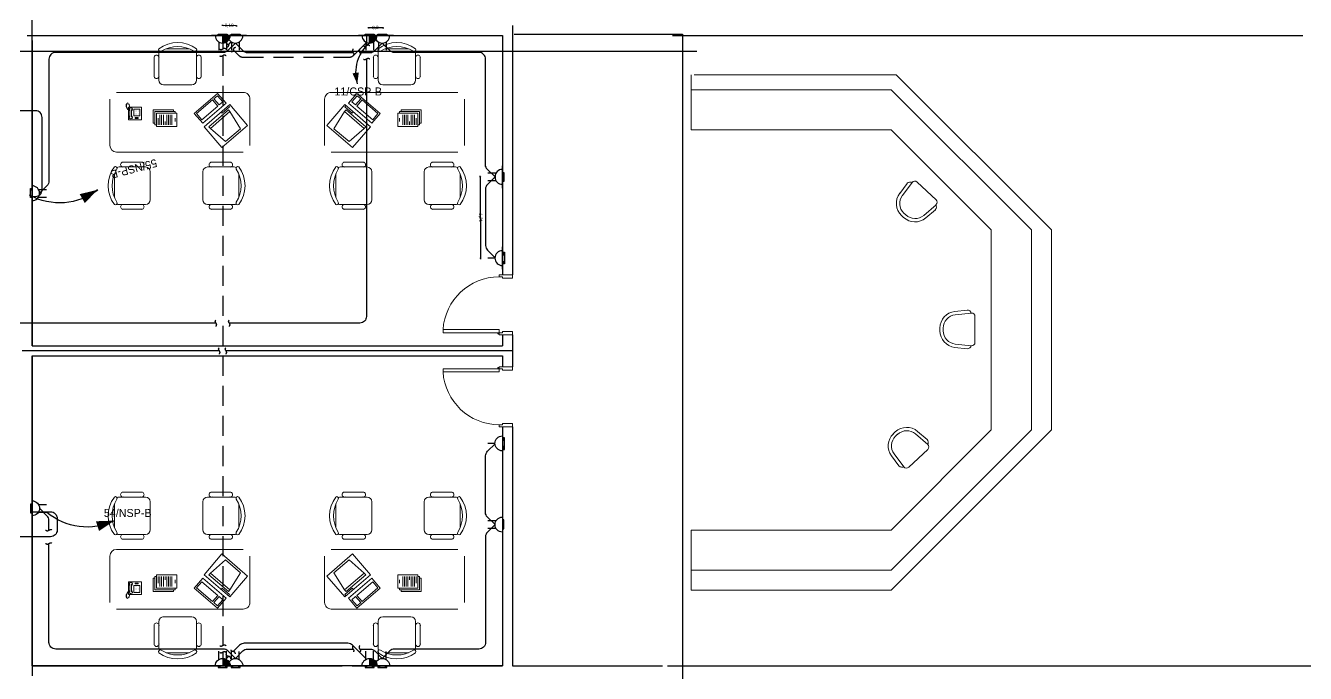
# Model space of a CAD drawing. Extents: x -1451 to 148, y -12854 to 856.
# Drawn here: x 84.58 to 103.76, y 367.76 to 377.47 of the extents above; entities that cross this region are included whole.
import ezdxf
from ezdxf.enums import TextEntityAlignment as Align

# ---------------------------------------------------------------- set-up
doc = ezdxf.new("R2010")
doc.units = 0
doc.header["$LTSCALE"] = 0.15
doc.linetypes.add('HIDDEN', pattern=[0.375, 0.25, -0.125])
doc.linetypes.add('HIDDEN-Z', pattern=[3, 2, -1])
doc.layers.get('0').update_dxf_attribs({"color": 252})
doc.layers.get('Defpoints').update_dxf_attribs({"color": 252})
for name, color, linetype in [('0 BDH', 252, 'Continuous'), ('0 DISCON', 252, 'Continuous'), ('0 NORMAL WIRING', 252, 'Continuous'), ('0 sockets', 252, 'Continuous'), ('0 UPS WIRING', 252, 'Continuous'), ('0 WIRING 3', 4, 'Continuous'), ('AUTOINCR', 7, 'Continuous'), ('bound', 252, 'Continuous'), ('E-SOCK', 2, 'Continuous'), ('TEXT', 3, 'Continuous'), ('WIRING', 4, 'Continuous')]:
    doc.layers.add(name, color=color, linetype=linetype)
for name, color, linetype, lineweight in [('0 DIM', 6, 'Continuous', 5), ('anal', 252, 'Continuous', 20), ('DOOR', 252, 'Continuous', 20), ('FUR', 252, 'Continuous', 9), ('sofa', 252, 'Continuous', 9), ('wall', 252, 'Continuous', 30)]:
    doc.layers.add(name, color=color, linetype=linetype, lineweight=lineweight)
doc.styles.add('SDC-TEXT-ARB', font='sdc-arb.shx')
doc.dimstyles.new('ISO-25', dxfattribs={"dimtxt": 0.05, "dimasz": 0.01, "dimexe": 0, "dimexo": 0, "dimtad": 0, "dimtoh": 1, "dimtxsty": 'Standard', "dimblk": 'CLOSED', "dimcen": 2.5, "dimse1": 1, "dimse2": 1, "dimclrd": 1, "dimadec": 0, "dimazin": 0, "dimtfac": 1, "dimtix": 1, "dimtmove": 1, "dimatfit": 0, "dimfxl": 1, "dimarcsym": 0})

# ---------------------------------------------------------------- blocks, each defined once
blk = doc.blocks.new('RECTANG')
for p, q in [((1, 1), (0, 1)), ((0, 1), (0, 0)), ((1, 0), (1, 1)), ((0, 0), (1, 0))]:
    blk.add_line(p, q)
blk = doc.blocks.new('FNPHONE')
for p, q in [((-9.1, 0.22), (-9.7, 0.02)), ((-8.9, 0.62), (-9.5, 0.42)), ((-8.7, 1.02), (-9.3, 0.82)), ((-8.5, 1.42), (-9.1, 1.22)), ((-8.3, 1.82), (-8.9, 1.62)), ((-7.14, 0.56), (-7.5, -0.58)), ((-7.29, 6.54), (-7.29, 1.54)), ((-6.29, 6.54), (-6.29, 1.54)), ((-3.87, 4.85), (-3.87, 4.85)), ((-3.87, 3.91), (-3.87, 3.91)), ((-3.87, 2.97), (-3.87, 2.97)), ((-3.87, 2.03), (-3.87, 2.03)), ((-2.94, 4.85), (-2.94, 4.85)), ((-2.94, 3.91), (-2.94, 3.91)), ((-2.94, 2.97), (-2.94, 2.97)), ((-2.94, 2.03), (-2.94, 2.03)), ((-2, 4.85), (-2, 4.85)), ((-2, 3.91), (-2, 3.91)), ((-2, 2.97), (-2, 2.97)), ((-2, 2.03), (-2, 2.03)), ((-9.3, -0.18), (-9.9, -0.38)), ((-9.3, -0.58), (-9.9, -0.78)), ((-9.3, -0.98), (-9.9, -1.18)), ((-9.3, -1.38), (-9.9, -1.58)), ((-9.1, -1.78), (-9.7, -1.98)), ((-8.9, -2.18), (-9.5, -2.38)), ((-8.43, -2.46), (-9.03, -2.66)), ((-7.9, -1.98), (-8.5, -2.18)), ((-7.7, -1.58), (-8.3, -1.78)), ((-7.5, -1.18), (-8.1, -1.38)), ((-7.3, -0.78), (-7.9, -0.98))]:
    blk.add_line(p, q)
for centre, start, end in [((-6.79, 6.54), 298.49146, 241.50854), ((-6.79, 1.54), 118.49146, 61.50854)]:
    blk.add_arc(centre, 1.05, start, end)
for p, xscale, yscale, zscale in [((-8.21, 0), 8.20528234483245, 8.104073169521023, 8.20528234483245), ((-4.81, 1.25), 3.75, 4.375, 3.75), ((-4.03, 6.72), 2.03125, 0.46875, 2.03125)]:
    blk.add_blockref('RECTANG', p, dxfattribs=dict(xscale=xscale, yscale=yscale, zscale=zscale))
blk = doc.blocks.new('CHAIR7')
for p, q in [((0, 9), (0, -9)), ((20, 12), (3, 12)), ((5.12, 15.04), (17.88, 15.04)), ((23, -7.44), (23, 7.44)), ((3, -12), (20, -12)), ((5.12, -15), (17.88, -15))]:
    blk.add_line(p, q)
for centre, radius, start, end in [((3, 9), 3, 90, 180), ((5.56, 13.54), 1.56, 73.7398, 286.2602), ((17.44, 13.54), 1.56, 253.7398, 106.2602), ((20, 9), 3, 62.41556, 90), ((22.34, 11.12), 1.1, 53.30994, 212.02741), ((4.82, 0), 19.64, 327.57575, 32.42425), ((7, 0), 20, 323.1301, 36.8699), ((3, -9), 3, 180, 270), ((5.56, -13.5), 1.56, 73.7398, 286.2602), ((17.44, -13.5), 1.56, 253.7398, 106.2602), ((20, -9), 3, 270, 297.58444), ((22.34, -11.12), 1.1, 147.97259, 306.69006)]:
    blk.add_arc(centre, radius, start, end)
blk = doc.blocks.new('IBMAT', base_point=(61, 306))
for p, q in [((75, 307), (75, 306)), ((81, 307), (75, 307)), ((81, 306), (81, 307))]:
    blk.add_line(p, q)
at = {"xscale": 21, "yscale": 17, "zscale": 21}
blk.add_blockref('RECTANG', (61, 306), dxfattribs=at)
blk = doc.blocks.new('KEYBOARD', base_point=(60, 294))
for p, xscale, yscale, zscale in [((60, 294), 19, 8, 19), ((61, 295), 13, 5, 13), ((75, 295), 3, 5, 3)]:
    blk.add_blockref('RECTANG', p, dxfattribs=dict(xscale=xscale, yscale=yscale, zscale=zscale))
blk = doc.blocks.new('FNCOMP')
for p, q in [((-6.64, 16.23), (-8.5, 3.5)), ((6.08, 16.23), (-6.64, 16.23)), ((8, 3.5), (6.08, 16.23)), ((-8.5, 3.5), (-8.5, 2.04)), ((8, 3.5), (-8.5, 3.5)), ((-8.5, 2.04), (8, 2.04)), ((8, 2.04), (8, 3.5))]:
    blk.add_line(p, q)
at = {"xscale": 1.033846153846154, "yscale": 1.033846153846154, "zscale": 1.033846153846154}
for name, p in [('IBMAT', (-10.86, 0)), ('KEYBOARD', (-10.05, -10.5))]:
    blk.add_blockref(name, p, dxfattribs=at)
blk = doc.blocks.new('ARCH')
at = {"layer": 'anal'}
for p, q in [((94.554, 375.912), (94.554, 376.737)), ((94.6, 376.737), (97.629, 376.737)), ((99.954, 374.412), (97.629, 376.737)), ((97.554, 376.512), (94.554, 376.512)), ((97.554, 376.512), (99.654, 374.412)), ((97.554, 375.912), (94.554, 375.912)), ((99.054, 374.412), (97.554, 375.912)), ((99.054, 371.412), (99.054, 374.412)), ((99.654, 371.412), (99.654, 374.412)), ((99.954, 371.412), (99.954, 374.412)), ((99.954, 371.412), (97.554, 369.012)), ((99.654, 371.412), (97.554, 369.312)), ((97.554, 369.912), (99.054, 371.412)), ((97.554, 369.912), (94.554, 369.912)), ((94.554, 369.012), (94.554, 369.912)), ((97.554, 369.312), (94.554, 369.312)), ((97.554, 369.012), (94.554, 369.012))]:
    blk.add_line(p, q, dxfattribs=at)
at = {"layer": 'bound', "color": 2}
blk.add_lwpolyline([(91.902, 377.348), (94.426, 377.348), (94.426, 312.722), (-14.994, 312.722), (-14.994, 377.09), (94.639, 377.09)], dxfattribs=at)
at = {"layer": 'DOOR'}
blk.add_line((91.875, 372.839), (91.875, 372.889), dxfattribs=at)
for points in [[(91.675, 373.709), (91.675, 373.739), (91.875, 373.739), (91.875, 373.689), (91.725, 373.689), (91.725, 373.709)], [(91.675, 372.869), (90.835, 372.869), (90.835, 372.917), (91.675, 372.917)], [(91.675, 372.331), (90.835, 372.331), (90.835, 372.283), (91.675, 372.283)], [(91.675, 372.331), (91.675, 372.361), (91.875, 372.361), (91.875, 372.311), (91.725, 372.311), (91.725, 372.331)], [(91.675, 371.491), (91.675, 371.461), (91.875, 371.461), (91.875, 371.511), (91.725, 371.511), (91.725, 371.491)]]:
    blk.add_lwpolyline(points, close=True, dxfattribs=at)
blk.add_lwpolyline([(91.875, 372.889), (91.725, 372.889), (91.725, 372.869), (91.675, 372.869), (91.675, 372.839), (91.875, 372.839)], dxfattribs=at)
for centre in [(91.665, 372.859), (91.665, 372.341)]:
    blk.add_circle(centre, 0.01, dxfattribs=at)
for centre, start, end in [((91.678, 372.864), 90.2218, 176.3889), ((91.678, 372.336), 183.6111, 269.7782)]:
    blk.add_arc(centre, 0.845, start, end, dxfattribs=at)
at = {"layer": 'FUR'}
for p, q in [((97.794, 375.11), (97.681, 374.96)), ((97.867, 375.124), (97.721, 374.93)), ((98.226, 374.862), (97.941, 375.13)), ((98.225, 374.788), (98.04, 374.63)), ((98.215, 374.714), (98.072, 374.592)), ((97.709, 374.628), (97.738, 374.6)), ((97.743, 374.664), (97.773, 374.636)), ((98.694, 373.208), (98.507, 373.188)), ((98.755, 373.165), (98.513, 373.139)), ((98.809, 372.724), (98.809, 373.115)), ((98.284, 372.94), (98.284, 372.899)), ((98.334, 372.94), (98.334, 372.899)), ((98.694, 372.63), (98.507, 372.65)), ((98.755, 372.674), (98.513, 372.7)), ((97.585, 371.355), (97.615, 371.383)), ((97.619, 371.319), (97.649, 371.347)), ((98.101, 371.195), (97.916, 371.353)), ((98.091, 371.269), (97.949, 371.391)), ((97.744, 370.859), (97.597, 371.053)), ((98.102, 371.121), (97.817, 370.853)), ((97.67, 370.873), (97.557, 371.023))]:
    blk.add_line(p, q, dxfattribs=at)
for centre, radius, start, end in [((97.834, 375.08), 0.05, 46.7453, 142.8883), ((97.907, 375.093), 0.05, 46.7453, 141.715), ((97.88, 374.81), 0.25, 142.8883, 226.7453), ((97.88, 374.81), 0.2, 142.8883, 226.7453), ((98.182, 374.752), 0.05, 310.6023, 46.7453), ((98.191, 374.826), 0.05, 311.7756, 46.7453), ((97.91, 374.782), 0.25, 226.7453, 310.6023), ((97.91, 374.782), 0.2, 226.7453, 310.6023), ((98.534, 372.94), 0.25, 96.143, 180), ((98.699, 373.159), 0.05, 0, 96.143), ((98.759, 373.115), 0.05, 0, 94.9697), ((98.534, 372.94), 0.2, 96.143, 180), ((98.534, 372.899), 0.25, 180, 263.857), ((98.534, 372.899), 0.2, 180, 263.857), ((98.699, 372.68), 0.05, 263.857, 0), ((98.759, 372.724), 0.05, 265.0303, 0), ((97.786, 371.201), 0.25, 49.3977, 133.2547), ((97.757, 371.173), 0.25, 133.2547, 217.1117), ((97.757, 371.173), 0.2, 133.2547, 217.1117), ((97.786, 371.201), 0.2, 49.3977, 133.2547), ((98.059, 371.231), 0.05, 313.2547, 49.3977), ((98.068, 371.157), 0.05, 313.2547, 48.2244), ((97.71, 370.903), 0.05, 217.1117, 313.2547), ((97.783, 370.89), 0.05, 218.285, 313.2547)]:
    blk.add_arc(centre, radius, start, end, dxfattribs=at)
at = {"layer": 'sofa'}
for p, q in [((85.841, 375.679), (85.841, 376.373)), ((91.159, 375.679), (91.159, 376.373)), ((87.841, 375.579), (85.941, 375.579)), ((89.159, 375.579), (91.059, 375.579)), ((85.841, 369.521), (85.841, 368.827)), ((87.841, 369.621), (85.941, 369.621)), ((89.159, 369.621), (91.059, 369.621)), ((91.159, 369.521), (91.159, 368.827))]:
    blk.add_line(p, q, dxfattribs=at)
for points in [[(85.941, 376.473), (87.841, 376.473, -0.414214), (87.941, 376.373), (87.941, 375.679)], [(91.059, 376.473), (89.159, 376.473, 0.414214), (89.059, 376.373), (89.059, 375.679)], [(85.941, 368.727), (87.841, 368.727, 0.414214), (87.941, 368.827), (87.941, 369.521)], [(91.059, 368.727), (89.159, 368.727, -0.414214), (89.059, 368.827), (89.059, 369.521)]]:
    blk.add_lwpolyline(points, format="xyb", dxfattribs=at)
for points in [[(86.517, 376.011), (86.492, 376.011), (86.492, 376.211), (86.792, 376.211), (86.792, 376.186)], [(86.542, 375.986), (86.517, 375.986), (86.517, 376.186), (86.817, 376.186), (86.817, 376.161)], [(86.842, 375.961), (86.542, 375.961), (86.542, 376.161), (86.842, 376.161), (86.842, 375.961)], [(86.567, 375.986), (86.567, 376.086)], [(86.592, 375.986), (86.592, 376.136)], [(86.617, 375.986), (86.617, 376.136)], [(86.642, 375.986), (86.642, 376.136)], [(86.667, 375.986), (86.667, 376.036)], [(86.692, 375.986), (86.692, 376.136)], [(86.717, 375.986), (86.717, 376.136)], [(86.742, 375.986), (86.742, 376.136)], [(86.767, 375.986), (86.767, 376.136)], [(86.817, 376.036), (86.817, 376.086)], [(90.158, 375.961), (90.458, 375.961), (90.458, 376.161), (90.158, 376.161), (90.158, 375.961)], [(90.458, 375.986), (90.483, 375.986), (90.483, 376.186), (90.183, 376.186), (90.183, 376.161)], [(90.183, 376.036), (90.183, 376.086)], [(90.483, 376.011), (90.508, 376.011), (90.508, 376.211), (90.208, 376.211), (90.208, 376.186)], [(90.233, 375.986), (90.233, 376.136)], [(90.258, 375.986), (90.258, 376.136)], [(90.283, 375.986), (90.283, 376.136)], [(90.308, 375.986), (90.308, 376.136)], [(90.333, 375.986), (90.333, 376.036)], [(90.358, 375.986), (90.358, 376.136)], [(90.383, 375.986), (90.383, 376.136)], [(90.408, 375.986), (90.408, 376.136)], [(90.433, 375.986), (90.433, 376.086)], [(86.517, 369.189), (86.492, 369.189), (86.492, 368.989), (86.792, 368.989), (86.792, 369.014)], [(86.542, 369.214), (86.517, 369.214), (86.517, 369.014), (86.817, 369.014), (86.817, 369.039)], [(86.842, 369.239), (86.542, 369.239), (86.542, 369.039), (86.842, 369.039), (86.842, 369.239)], [(86.567, 369.214), (86.567, 369.114)], [(86.592, 369.214), (86.592, 369.064)], [(86.617, 369.214), (86.617, 369.064)], [(86.642, 369.214), (86.642, 369.064)], [(86.667, 369.214), (86.667, 369.164)], [(86.692, 369.214), (86.692, 369.064)], [(86.717, 369.214), (86.717, 369.064)], [(86.742, 369.214), (86.742, 369.064)], [(86.767, 369.214), (86.767, 369.064)], [(86.817, 369.164), (86.817, 369.114)], [(90.158, 369.239), (90.458, 369.239), (90.458, 369.039), (90.158, 369.039), (90.158, 369.239)], [(90.458, 369.214), (90.483, 369.214), (90.483, 369.014), (90.183, 369.014), (90.183, 369.039)], [(90.183, 369.164), (90.183, 369.114)], [(90.483, 369.189), (90.508, 369.189), (90.508, 368.989), (90.208, 368.989), (90.208, 369.014)], [(90.233, 369.214), (90.233, 369.064)], [(90.258, 369.214), (90.258, 369.064)], [(90.283, 369.214), (90.283, 369.064)], [(90.308, 369.214), (90.308, 369.064)], [(90.333, 369.214), (90.333, 369.164)], [(90.358, 369.214), (90.358, 369.064)], [(90.383, 369.214), (90.383, 369.064)], [(90.408, 369.214), (90.408, 369.064)], [(90.433, 369.214), (90.433, 369.114)]]:
    blk.add_lwpolyline(points, dxfattribs=at)
for centre, start, end in [((85.941, 375.679), 180, 270), ((85.941, 369.521), 90, 180)]:
    blk.add_arc(centre, 0.1, start, end, dxfattribs=at)
at = {"layer": 'wall'}
for p, q in [((84.675, 372.675), (84.675, 379.125)), ((91.875, 377.475), (91.875, 373.739)), ((84.6, 377.325), (91.725, 377.325)), ((84.675, 377.25), (84.675, 372.675)), ((91.725, 377.325), (91.725, 373.739)), ((94.275, 377.325), (103.725, 377.325)), ((91.725, 372.839), (91.725, 372.675)), ((91.875, 372.839), (91.875, 372.361)), ((84.675, 372.675), (91.725, 372.675)), ((84.675, 367.875), (84.675, 372.525)), ((84.675, 372.525), (91.725, 372.525)), ((84.675, 372.525), (84.675, 367.725)), ((91.725, 372.525), (91.725, 372.361)), ((91.725, 371.461), (91.725, 367.875)), ((91.875, 371.461), (91.875, 367.875)), ((91.725, 367.875), (84.675, 367.875)), ((84.675, 367.875), (89.325, 367.875)), ((89.475, 367.875), (91.725, 367.875)), ((91.875, 367.875), (94.125, 367.875)), ((94.2, 367.875), (103.875, 367.875))]:
    blk.add_line(p, q, dxfattribs=at)
at = {"layer": 'sofa'}
for name, p, xscale, yscale, zscale, rotation in [('CHAIR7', (86.857, 376.588), -0.0234375, 0.0234375, 0.0234375, 270), ('CHAIR7', (90.143, 376.588), 0.0234375, 0.0234375, 0.0234375, 90), ('FNCOMP', (87.445, 376.125), -0.02343749999997079, 0.0234375, 0.0234375, 220.6012946452155), ('FNCOMP', (89.555, 376.125), 0.02343749999997079, 0.02343749999997079, 0.02343749999997079, 139.3987053547845), ('FNPHONE', (86.313, 376.253), -0.0234375, 0.0234375, 0.0234375, 180), ('CHAIR7', (86.447, 375.074), 0.0234375, 0.0234375, 0.0234375, 180), ('CHAIR7', (87.234, 375.074), -0.0234375, 0.0234375, 0.0234375, 180), ('CHAIR7', (89.766, 375.074), 0.0234375, 0.0234375, 0.0234375, 180), ('CHAIR7', (90.553, 375.074), -0.0234375, 0.0234375, 0.0234375, 180), ('FNCOMP', (87.445, 369.075), 0.02343749999997079, 0.02343749999997079, 0.02343749999997079, 319.3987053547845), ('FNCOMP', (89.555, 369.075), -0.02343749999997079, 0.0234375, 0.0234375, 40.60129464521547), ('CHAIR7', (86.857, 368.612), 0.0234375, 0.0234375, 0.0234375, 270), ('CHAIR7', (90.143, 368.612), -0.0234375, 0.0234375, 0.0234375, 90)]:
    blk.add_blockref(name, p, dxfattribs=dict(at, xscale=xscale, yscale=yscale, zscale=zscale, rotation=rotation))
at = {"layer": 'sofa', "yscale": 0.0234375, "zscale": 0.0234375}
for name, p, xscale in [('CHAIR7', (86.447, 370.126), -0.0234375), ('CHAIR7', (87.234, 370.126), 0.0234375), ('CHAIR7', (89.766, 370.126), -0.0234375), ('CHAIR7', (90.553, 370.126), 0.0234375), ('FNPHONE', (86.313, 368.947), 0.0234375)]:
    blk.add_blockref(name, p, dxfattribs=dict(at, xscale=xscale))
blk = doc.blocks.new('s')
at = {"layer": '0 BDH', "linetype": 'ByBlock'}
h = blk.add_hatch(dxfattribs=at)
h.set_pattern_fill('ANGLE', color=2)
h.set_pattern_definition([(0, (-147.759, -393.318), (0, 6.985), [5.08, -1.905]), (90, (-147.759, -393.318), (-6.985, 4e-16), [5.08, -1.905])])
h.paths.add_polyline_path([(0.073, 0.002, 1), (0.054, 0.002, 1)])
at = {"layer": '0 BDH', "color": 6, "linetype": 'ByBlock'}
blk.add_lwpolyline([(-0.089, 0.015), (0.089, 0.015), (0.089, -0.015), (-0.089, -0.015)], close=True, dxfattribs=at)
for centre in [(-0.064, 0.002), (0.064, 0.002)]:
    blk.add_circle(centre, 0.00918, dxfattribs=at)
blk = doc.blocks.new('*U278')
at = {"layer": 'E-SOCK'}
for p, q in [((-0.077, -0.021), (-0.077, 0.142)), ((0.077, -0.021), (0.077, 0.142)), ((-0.223, -0.149), (0.223, -0.149))]:
    blk.add_line(p, q, dxfattribs=at)
blk.add_arc((0, -0.149), 0.149, 0, 180, dxfattribs=at)
at = {"layer": '0 BDH', "color": 6, "linetype": 'ByBlock'}
blk.add_blockref('s', (-0.005, -0.163), dxfattribs=at)
blk = doc.blocks.new('*U282')
at = {"layer": 'E-SOCK'}
h = blk.add_hatch(color=256, dxfattribs=at)
h.dxf.hatch_style = 1
h.paths.add_polyline_path([(0, 0.074, 0.414214), (-0.149, -0.074), (0, -0.074)])
for p, q in [((-0.077, 0.053), (-0.077, 0.217)), ((0.077, 0.053), (0.077, 0.217)), ((-0.223, -0.074), (0.223, -0.074))]:
    blk.add_line(p, q, dxfattribs=at)
blk.add_lwpolyline([(0, 0.074), (0, -0.074)], dxfattribs=at)
blk.add_arc((0, -0.074), 0.149, 0, 180, dxfattribs=at)
at = {"layer": '0 BDH', "color": 6, "linetype": 'ByBlock'}
blk.add_blockref('s', (-0.001, -0.089), dxfattribs=at)
blk = doc.blocks.new('*U293')
at = {"linetype": 'ByBlock'}
h = blk.add_hatch(dxfattribs=at)
h.set_pattern_fill('ANGLE', color=2)
h.set_pattern_definition([(0, (-301.6926, 2.516), (0, 6.985), [5.08, -1.905]), (90, (-301.6926, 2.516), (-6.985, 4e-16), [5.08, -1.905])])
h.paths.add_polyline_path([(87, -25, 1), (127, -25, 1)])
at = {"color": 6, "linetype": 'ByBlock'}
blk.add_lwpolyline([(-154, 0), (164, 0), (164, -52), (-154, -52)], close=True, dxfattribs=at)
for centre in [(-107, -25), (107, -25)]:
    blk.add_circle(centre, 20.1, dxfattribs=at)
at = {"layer": 'E-SOCK'}
for p, q in [((0, 200), (0, 395)), ((-300, 0), (300, 0))]:
    blk.add_line(p, q, dxfattribs=at)
blk.add_arc((0, 0), 200, 0, 180, dxfattribs=at)
blk = doc.blocks.new('endtick', base_point=(-3267.27, -69559.4))
at = {"layer": 'WIRING', "color": 2, "linetype": 'HIDDEN'}
blk.add_spline([(-3267.27, -69509.4), (-3276.985, -69534.4), (-3267.27, -69559.4), (-3256.425, -69584.4), (-3267.27, -69609.4)], degree=3, dxfattribs=at)
blk = doc.blocks.new('*U64')
at = {"transparency": 33554687}
blk.add_line((-558, 71), (-626, 130), dxfattribs=at)
blk.add_lwpolyline([(-626, 130, 0, 96, 0), (-493, 30, 96, 96, 0)], format="xyseb", dxfattribs=at)
at = {"ltscale": 0.2, "transparency": 33554687}
blk.add_arc((-214, 542), 583, 225.0509, 291.5678, dxfattribs=at)
blk = doc.blocks.new('N')
at = {"layer": 'TEXT', "transparency": 33554687, "xscale": -0.0016, "yscale": 0.0016, "zscale": 0.0016, "rotation": 68.01807446485657}
blk.add_blockref('*U64', (0, 0), dxfattribs=at)
blk = doc.blocks.new('U')
at = {"color": 2, "transparency": 33554687}
blk.add_line((0.203, 0.525), (0.184, 0.612), dxfattribs=at)
blk.add_lwpolyline([(0.184, 0.612, 0, 0.096, 0), (0.208, 0.448, 0.096, 0.096, 0)], format="xyseb", dxfattribs=at)
at = {"color": 2, "ltscale": 0.2, "transparency": 33554687}
blk.add_arc((-0.375, 0.446), 0.583, 310.035, 16.5519, dxfattribs=at)
blk = doc.blocks.new('_Closed')
at = {"color": 0, "linetype": 'ByBlock', "lineweight": -2}
for p, q in [((-1, 0.2), (0, 0)), ((-1, 0.2), (-1, -0.2)), ((0, 0), (-1, -0.2)), ((0, 0), (-1, 0))]:
    blk.add_line(p, q, dxfattribs=at)
blk = doc.blocks.new('*D320')
at = {"layer": '0 DIM', "color": 1, "linetype": 'ByBlock', "lineweight": -2, "transparency": 16777216}
for p, q in [((89.719, 377.441), (89.709, 377.44)), ((89.926, 377.443), (89.729, 377.441)), ((89.936, 377.443), (89.946, 377.443))]:
    blk.add_line(p, q, dxfattribs=at)
at = {"layer": 'Defpoints', "color": 0, "linetype": 'ByBlock', "transparency": 16777216}
for p in [(89.729, 377.441), (89.73, 377.333), (89.927, 377.336)]:
    blk.add_point(p, dxfattribs=at)
at = {"layer": '0 DIM', "color": 1, "linetype": 'ByBlock', "lineweight": -2, "transparency": 16777216, "xscale": 0.01, "yscale": 0.01, "zscale": 0.01}
for p, rotation in [((89.729, 377.441), 0.7381598085296986), ((89.926, 377.443), 180.7381598085297)]:
    blk.add_blockref('_Closed', p, dxfattribs=dict(at, rotation=rotation))
at = {"layer": '0 DIM', "color": 0, "linetype": 'ByBlock', "transparency": 16777216, "insert": (89.82, 377.442), "char_height": 0.05, "attachment_point": 5, "rotation": 0.7382}
blk.add_mtext('0,2', dxfattribs=at)
blk = doc.blocks.new('*D321')
at = {"layer": '0 DIM', "color": 1, "linetype": 'ByBlock', "lineweight": -2, "transparency": 16777216}
for p, q in [((87.529, 377.477), (87.519, 377.477)), ((87.727, 377.473), (87.539, 377.477)), ((87.737, 377.473), (87.747, 377.473))]:
    blk.add_line(p, q, dxfattribs=at)
at = {"layer": 'Defpoints', "color": 0, "linetype": 'ByBlock', "transparency": 16777216}
for p in [(87.539, 377.477), (87.537, 377.336), (87.724, 377.333)]:
    blk.add_point(p, dxfattribs=at)
at = {"layer": '0 DIM', "color": 1, "linetype": 'ByBlock', "lineweight": -2, "transparency": 16777216, "xscale": 0.01, "yscale": 0.01, "zscale": 0.01}
for p, rotation in [((87.539, 377.477), 359.0193360425502), ((87.727, 377.473), 179.0193360425502)]:
    blk.add_blockref('_Closed', p, dxfattribs=dict(at, rotation=rotation))
at = {"layer": '0 DIM', "color": 0, "linetype": 'ByBlock', "transparency": 16777216, "insert": (87.629, 377.475), "char_height": 0.05, "attachment_point": 5, "rotation": 359.0193}
blk.add_mtext('0,19', dxfattribs=at)
blk = doc.blocks.new('*D322')
at = {"layer": '0 DIM', "color": 1, "linetype": 'ByBlock', "lineweight": -2, "transparency": 16777216}
for p, q in [((91.393, 375.212), (91.393, 375.222)), ((91.393, 375.202), (91.397, 373.991)), ((91.397, 373.981), (91.397, 373.971))]:
    blk.add_line(p, q, dxfattribs=at)
at = {"layer": 'Defpoints', "color": 0, "linetype": 'ByBlock', "transparency": 16777216}
for p in [(91.736, 375.203), (91.397, 373.991), (91.739, 373.992)]:
    blk.add_point(p, dxfattribs=at)
at = {"layer": '0 DIM', "color": 1, "linetype": 'ByBlock', "lineweight": -2, "transparency": 16777216, "xscale": 0.01, "yscale": 0.01, "zscale": 0.01}
for p, rotation in [((91.393, 375.202), 270.1726501235285), ((91.397, 373.991), 90.1726501235285)]:
    blk.add_blockref('_Closed', p, dxfattribs=dict(at, rotation=rotation))
at = {"layer": '0 DIM', "color": 0, "linetype": 'ByBlock', "transparency": 16777216, "insert": (91.395, 374.596), "char_height": 0.05, "attachment_point": 5, "rotation": 270.1727}
blk.add_mtext('1,21', dxfattribs=at)

msp = doc.modelspace()

# ---------------------------------------------------------------- linework, layer by layer
at = {"layer": '0 NORMAL WIRING', "color": 3}
for points in [[(87.722, 377.214), (87.609, 377.101, -0.198912), (87.539, 377.072), (85.028, 377.072, 0.414214), (84.928, 376.972), (84.928, 375.145, -0.198912), (84.898, 375.075), (84.786, 374.962)], [(87.722, 377.214), (87.834, 377.101, 0.198912), (87.904, 377.072), (89.486, 377.072)], [(89.586, 377.072), (89.741, 377.072, 0.198912), (89.811, 377.101), (89.923, 377.214)], [(91.614, 375.207), (91.501, 375.319, -0.198912), (91.472, 375.389), (91.472, 376.972, 0.414214), (91.372, 377.072), (90.106, 377.072, -0.198912), (90.036, 377.101), (89.923, 377.214)], [(91.614, 375.207), (91.501, 375.094, 0.198937), (91.472, 375.024), (91.472, 374.177, 0.198888), (91.502, 374.106), (91.614, 373.994)], [(91.614, 369.993), (91.501, 370.106, -0.198937), (91.472, 370.176), (91.472, 371.023, -0.198888), (91.502, 371.094), (91.614, 371.206)], [(84.928, 369.911), (84.928, 370.055, 0.198912), (84.898, 370.125), (84.786, 370.238)], [(91.614, 369.993), (91.501, 369.881, 0.198912), (91.472, 369.811), (91.472, 368.228, -0.414214), (91.372, 368.128), (90.106, 368.128, 0.198912), (90.036, 368.099), (89.923, 367.986)], [(87.722, 367.986), (87.609, 368.099, 0.198912), (87.539, 368.128), (85.028, 368.128, -0.414214), (84.928, 368.228), (84.928, 369.711)], [(87.722, 367.986), (87.834, 368.099, -0.198912), (87.904, 368.128), (89.486, 368.128)], [(89.586, 368.128), (89.741, 368.128, -0.198912), (89.811, 368.099), (89.923, 367.986)]]:
    msp.add_lwpolyline(points, format="xyb", dxfattribs=at)
at = {"layer": '0 NORMAL WIRING', "color": 6, "linetype": 'ByBlock'}
msp.add_lwpolyline([(89.688, 367.976), (89.48, 368.184, 0.198912), (89.409, 368.214), (87.856, 368.214, 0.198912), (87.785, 368.184), (87.69, 368.089)], format="xyb", dxfattribs=at)
msp.add_lwpolyline([(87.619, 368.018), (87.577, 367.976)], dxfattribs=at)
at = {"layer": '0 sockets', "color": 6, "linetype": 'ByBlock'}
for points in [[(89.687, 377.335), (89.687, 377.172)], [(87.432, 373.015), (84.301, 373.015)]]:
    msp.add_lwpolyline(points, dxfattribs=at)
msp.add_lwpolyline([(89.687, 376.972), (89.687, 373.115, -0.414214), (89.587, 373.015), (87.632, 373.015)], format="xyb", dxfattribs=at)
at = {"layer": '0 sockets', "color": 1, "linetype": 'ByBlock'}
for points in [[(84.66, 374.914), (84.725, 374.914, 0.414214), (84.825, 375.014), (84.825, 376.099, 0.414214), (84.725, 376.199), (82.114, 376.199)], [(84.666, 370.186), (84.95, 370.186, -0.414214), (85.05, 370.086), (85.05, 369.911, -0.414214), (84.95, 369.811), (84.301, 369.811)]]:
    msp.add_lwpolyline(points, format="xyb", dxfattribs=at)
at = {"layer": '0 sockets', "color": 3}
for points in [[(87.482, 372.6), (84.525, 372.6)], [(91.875, 372.6), (87.582, 372.6)]]:
    msp.add_lwpolyline(points, dxfattribs=at)
at = {"layer": '0 UPS WIRING', "color": 2, "linetype": 'HIDDEN-Z'}
for points in [[(87.532, 377.214), (87.532, 377.122)], [(87.577, 377.224), (87.619, 377.182)], [(87.532, 377.022), (87.532, 368.178)], [(87.532, 368.078), (87.532, 367.986)]]:
    msp.add_lwpolyline(points, dxfattribs=at)
msp.add_lwpolyline([(87.69, 377.111), (87.772, 377.029, 0.198912), (87.842, 377), (89.423, 377, 0.198912), (89.493, 377.029), (89.688, 377.224)], format="xyb", dxfattribs=at)

# ---------------------------------------------------------------- block references
at = {"layer": '0 BDH', "color": 6, "linetype": 'ByBlock'}
for name, p, rotation in [('U', (89.733, 377.214), 180), ('N', (84.638, 374.932), 284.8124283220685), ('N', (84.893, 370.18), 273.1239625260566)]:
    msp.add_blockref(name, p, dxfattribs=dict(at, rotation=rotation))
at = {"layer": '0 DISCON', "color": 6, "linetype": 'ByBlock'}
for p, xscale, yscale, zscale, rotation in [((87.619, 377.182), 0.0009999999999999855, 0.0009999999999999855, 0.0009999999999999855, 315), ((87.532, 377.122), 0.001, 0.001, 0.001, 270), ((87.532, 377.022), 0.001, 0.001, 0.001, 270), ((87.69, 377.111), 0.0009999999999999855, 0.0009999999999999855, 0.0009999999999999855, 315), ((89.486, 377.072), 0.0009999999999999677, 0.0009999999999999677, 0.0009999999999999677, 359.999985401455), ((89.586, 377.072), 0.0009999999999999677, 0.0009999999999999677, 0.0009999999999999677, 359.9999854014524), ((87.482, 372.6), 0.001, 0.001, 0.001, 180), ((87.582, 372.6), 0.001, 0.001, 0.001, 180), ((87.532, 368.178), 0.001, 0.001, 0.001, 270), ((89.486, 368.128), 0.0009999999999999677, 0.0009999999999999677, 0.0009999999999999677, 1.459854503080805e-05), ((89.586, 368.128), 0.0009999999999999677, 0.0009999999999999677, 0.0009999999999999677, 1.459854755407553e-05), ((87.532, 368.078), 0.001, 0.001, 0.001, 270), ((87.619, 368.018), 0.0009999999999999855, 0.0009999999999999855, 0.0009999999999999855, 225.0000000000097), ((87.69, 368.089), 0.0009999999999999855, 0.0009999999999999855, 0.0009999999999999855, 225.0000000000085)]:
    msp.add_blockref('endtick', p, dxfattribs=dict(at, xscale=xscale, yscale=yscale, zscale=zscale, rotation=rotation))
at = {"layer": '0 sockets', "color": 3}
msp.add_blockref('ARCH', (0, 0), dxfattribs=at)
for name, p, xscale, yscale, zscale, rotation in [('*U282', (87.532, 377.269), 0.75, 0.75, 0.75, 180), ('*U278', (87.722, 377.214), 0.75, 0.75, 0.75, 180), ('*U282', (89.733, 377.269), 0.75, 0.75, 0.75, 180), ('*U278', (89.923, 377.214), 0.75, 0.75, 0.75, 180), ('*U278', (91.614, 375.207), 0.75, 0.75, 0.75, 90), ('*U278', (84.786, 374.962), 0.75, 0.75, 0.75, 270), ('*U293', (91.725, 373.989), 0.0005570000000000001, 0.0005570000000000001, 0.0005570000000000001, 90), ('*U293', (91.725, 371.211), -0.0005570000000000001, 0.0005570000000000001, 0.0005570000000000001, 90), ('*U278', (84.786, 370.238), -0.75, 0.75, 0.75, 270), ('*U278', (91.614, 369.993), -0.75, 0.75, 0.75, 90)]:
    msp.add_blockref(name, p, dxfattribs=dict(at, xscale=xscale, yscale=yscale, zscale=zscale, rotation=rotation))
at = {"layer": '0 sockets', "color": 3, "xscale": -0.75, "yscale": 0.75, "zscale": 0.75}
for name, p in [('*U282', (87.532, 367.931)), ('*U278', (87.722, 367.986)), ('*U282', (89.733, 367.931)), ('*U278', (89.923, 367.986))]:
    msp.add_blockref(name, p, dxfattribs=at)
at = {"layer": '0 WIRING 3', "color": 6, "linetype": 'ByBlock', "xscale": 0.001, "yscale": 0.001, "zscale": 0.001}
for p, rotation in [((89.687, 377.172), 270), ((89.687, 376.972), 269.9999999999998), ((87.432, 373.015), 180), ((87.632, 373.015), 180), ((84.928, 369.911), 90), ((84.928, 369.711), 90.00000000000053)]:
    msp.add_blockref('endtick', p, dxfattribs=dict(at, rotation=rotation))

# ---------------------------------------------------------------- texts
at = {"layer": '0 BDH', "color": 6, "linetype": 'ByBlock', "style": 'SDC-TEXT-ARB'}
msp.add_text('11/CSP-B', height=0.12, dxfattribs=at).set_placement((89.564, 376.487), align=Align.MIDDLE_CENTER)
at = {"layer": 'AUTOINCR', "color": 1, "linetype": 'ByBlock'}
msp.add_text('55/NSP-B', height=0.12, rotation=194.8124, dxfattribs=at).set_placement((86.519, 375.512), align=Align.BOTTOM_LEFT)
msp.add_text('54/NSP-B', height=0.12, dxfattribs=at).set_placement((85.751, 370.072), align=Align.BOTTOM_LEFT)

# ---------------------------------------------------------------- dimensions: what is measured, and where the dimension line sits
at = {"layer": '0 DIM', "color": 6, "linetype": 'ByBlock'}
for base, p1, p2, angle, picture, middle in [((87.539, 377.477), (87.724, 377.333), (87.537, 377.336), 179.0193, '*D321', (87.629, 377.475)), ((89.729, 377.441), (89.927, 377.336), (89.73, 377.333), 180.7382, '*D320', (89.82, 377.442))]:
    dim = msp.add_linear_dim(base=base, p1=p1, p2=p2, angle=angle, dimstyle='ISO-25', override={"dimscale": 1}, dxfattribs=at)
    dim.commit()
    dim.dimension.update_dxf_attribs({"geometry": picture, "text_midpoint": middle, "dimtype": 161})
dim = msp.add_aligned_dim(p1=(91.736, 375.203), p2=(91.739, 373.992), distance=-0.343, dimstyle='ISO-25', dxfattribs=at)
dim.commit()
dim.dimension.update_dxf_attribs({"geometry": '*D322', "text_midpoint": (91.395, 374.596)})

doc.saveas('drawing.dxf')
